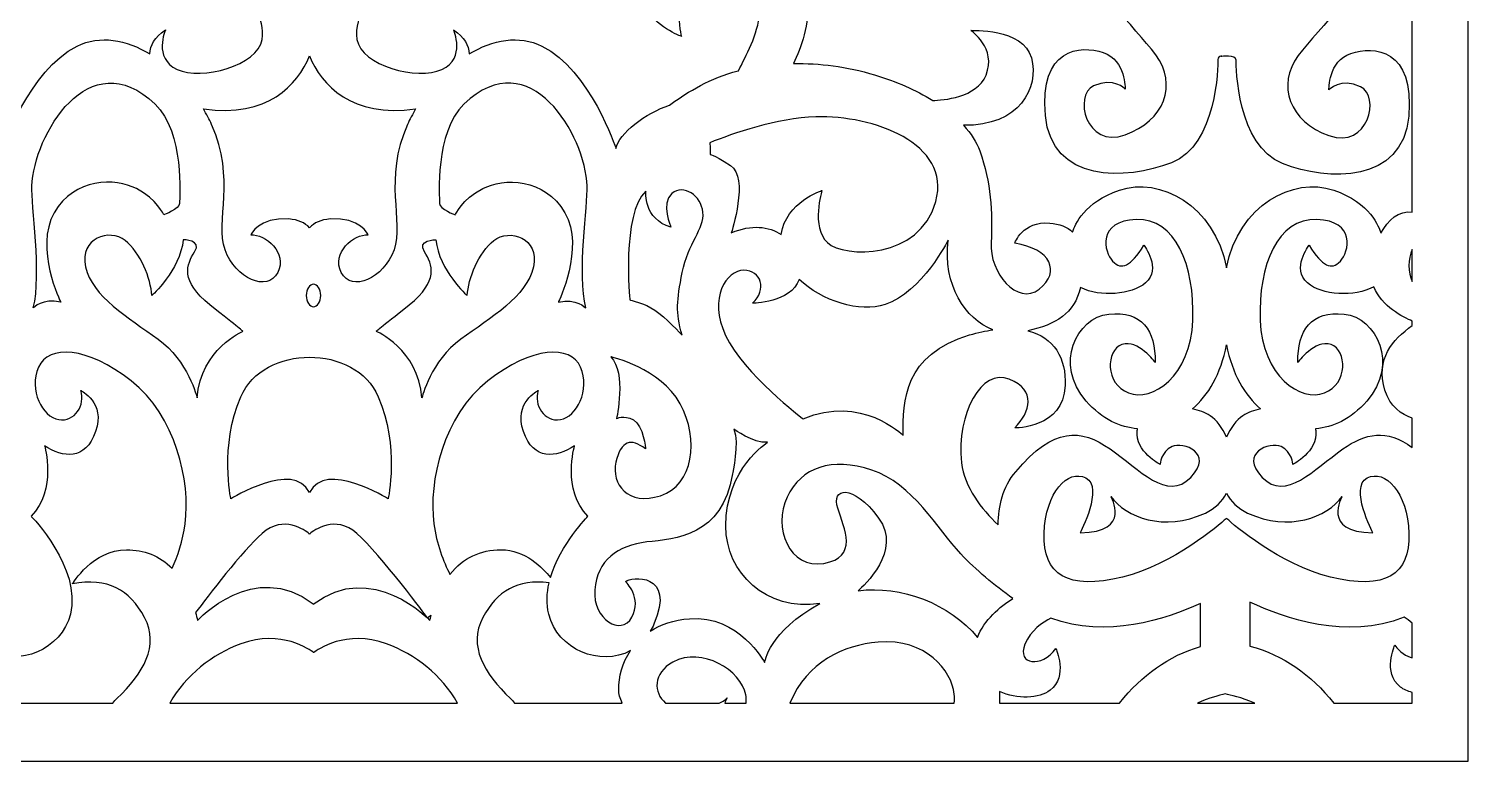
# Model space of a CAD drawing. Header units: centimetres. Extents: x -27.5 to -15.8, y -2.4 to 9.5.
# Drawn here: x -25.271 to -21.897, y -2.437 to -0.72 of the extents above; entities that cross this region are included whole.
import ezdxf

# ---------------------------------------------------------------- set-up
doc = ezdxf.new("R2010")
doc.units = ezdxf.units.CM
doc.header["$MEASUREMENT"] = 0
doc.layers.add('layer 1', color=7, linetype='Continuous')

msp = doc.modelspace()

# ---------------------------------------------------------------- linework, layer by layer
at = {"layer": 'layer 1', "color": 250}
for points, knots in [([(-21.89665, -2.43716), (-21.89665, -2.43716), (-27.5, -2.43716), (-27.5, -2.43716), (-27.5, -2.43716), (-27.5, -2.43716), (-27.5, 9.5), (-27.5, 9.5), (-27.5, 9.5), (-27.5, 9.5), (-21.89665, 9.5), (-21.89665, 9.5), (-21.89665, 9.5), (-21.89665, 9.5), (-21.89665, -2.43716), (-21.89665, -2.43716)], [0, 0, 0, 0, 0.2, 0.2, 0.2, 0.2, 0.4, 0.4, 0.4, 0.4, 0.6, 0.6, 0.6, 0.6, 1, 1, 1, 1]), ([(-24.76786, -0.62876), (-24.75283, -0.64663), (-24.71638, -0.69588), (-24.72433, -0.74516), (-24.72433, -0.74516), (-24.73428, -0.80687), (-24.86613, -0.84213), (-24.92337, -0.81569), (-24.92337, -0.81569), (-24.98061, -0.78923), (-24.95074, -0.72311), (-24.95074, -0.72311), (-24.95074, -0.72311), (-24.97661, -0.73989), (-24.98663, -0.75948), (-24.98719, -0.77941), (-24.98719, -0.77941), (-25.04272, -0.746), (-25.10398, -0.73435), (-25.15803, -0.7611), (-25.15803, -0.7611), (-25.27106, -0.81696), (-25.3315, -1.00092), (-25.3315, -1.00092), (-25.3315, -1.00092), (-25.33774, -0.96585), (-25.4018, -0.91763), (-25.45689, -0.89914), (-25.45689, -0.89914), (-25.48829, -0.87619), (-25.54457, -0.8397), (-25.60513, -0.8223), (-25.60513, -0.8223), (-25.60951, -0.82105), (-25.6139, -0.81985), (-25.6184, -0.81871), (-25.6184, -0.81871), (-25.63627, -0.78536), (-25.66377, -0.7328), (-25.66858, -0.68402), (-25.66858, -0.68402), (-25.67496, -0.6196), (-25.62308, -0.56041), (-25.53921, -0.5939), (-25.53921, -0.5939), (-25.45533, -0.62736), (-25.48488, -0.73824), (-25.48488, -0.73824), (-25.48488, -0.73824), (-25.48488, -0.73824), (-25.41878, -0.7147), (-25.4021, -0.66786), (-25.4021, -0.66786), (-25.39622, -0.65138), (-25.39379, -0.62897), (-25.3988, -0.60522), (-25.3988, -0.60522), (-25.37162, -0.63499), (-25.33154, -0.65316), (-25.28089, -0.64581), (-25.28089, -0.64581), (-25.12912, -0.62376), (-25.11193, -0.49247), (-25.11193, -0.49247), (-25.11193, -0.49247), (-25.05606, -0.57814), (-24.89708, -0.66566), (-24.77034, -0.62952), (-24.77034, -0.62952), (-24.7695, -0.62927), (-24.76869, -0.62902), (-24.76786, -0.62876)], [0, 0, 0, 0, 0.0526316, 0.0526316, 0.0526316, 0.0526316, 0.1052632, 0.1052632, 0.1052632, 0.1052632, 0.1578947, 0.1578947, 0.1578947, 0.1578947, 0.2105263, 0.2105263, 0.2105263, 0.2105263, 0.2631579, 0.2631579, 0.2631579, 0.2631579, 0.3157895, 0.3157895, 0.3157895, 0.3157895, 0.3684211, 0.3684211, 0.3684211, 0.3684211, 0.4210526, 0.4210526, 0.4210526, 0.4210526, 0.4736842, 0.4736842, 0.4736842, 0.4736842, 0.5263158, 0.5263158, 0.5263158, 0.5263158, 0.5789474, 0.5789474, 0.5789474, 0.5789474, 0.6315789, 0.6315789, 0.6315789, 0.6315789, 0.6842105, 0.6842105, 0.6842105, 0.6842105, 0.7368421, 0.7368421, 0.7368421, 0.7368421, 0.7894737, 0.7894737, 0.7894737, 0.7894737, 0.8421053, 0.8421053, 0.8421053, 0.8421053, 0.8947368, 0.8947368, 0.8947368, 0.8947368, 1, 1, 1, 1]), ([(-23.82984, -0.62472), (-23.83068, -0.64104), (-23.82823, -0.65599), (-23.824, -0.66786), (-23.824, -0.66786), (-23.8073, -0.7147), (-23.74123, -0.73824), (-23.74123, -0.73824), (-23.74123, -0.73824), (-23.74123, -0.73824), (-23.77075, -0.62736), (-23.68688, -0.5939), (-23.68688, -0.5939), (-23.60302, -0.56041), (-23.55114, -0.6196), (-23.55751, -0.68402), (-23.55751, -0.68402), (-23.56234, -0.7328), (-23.58981, -0.78536), (-23.6077, -0.81871), (-23.6077, -0.81871), (-23.61218, -0.81985), (-23.61659, -0.82105), (-23.62096, -0.8223), (-23.62096, -0.8223), (-23.68154, -0.8397), (-23.73778, -0.87619), (-23.7692, -0.89914), (-23.7692, -0.89914), (-23.82429, -0.91763), (-23.88833, -0.96585), (-23.89458, -1.00092), (-23.89458, -1.00092), (-23.89458, -1.00092), (-23.95504, -0.81696), (-24.06806, -0.7611), (-24.06806, -0.7611), (-24.12211, -0.73435), (-24.18336, -0.746), (-24.23891, -0.77941), (-24.23891, -0.77941), (-24.23947, -0.75948), (-24.2495, -0.73989), (-24.27535, -0.72311), (-24.27535, -0.72311), (-24.27535, -0.72311), (-24.24549, -0.78923), (-24.30271, -0.81569), (-24.30271, -0.81569), (-24.35994, -0.84213), (-24.49183, -0.80687), (-24.50178, -0.74516), (-24.50178, -0.74516), (-24.51075, -0.68948), (-24.46303, -0.63381), (-24.4536, -0.62346), (-24.4536, -0.62346), (-24.44815, -0.62573), (-24.44235, -0.62775), (-24.43617, -0.62952), (-24.43617, -0.62952), (-24.30941, -0.66566), (-24.15045, -0.57814), (-24.09459, -0.49247), (-24.09459, -0.49247), (-24.09459, -0.49247), (-24.07739, -0.62376), (-23.92562, -0.64581), (-23.92562, -0.64581), (-23.88732, -0.65137), (-23.85506, -0.64232), (-23.82984, -0.62472)], [0, 0, 0, 0, 0.0526316, 0.0526316, 0.0526316, 0.0526316, 0.1052632, 0.1052632, 0.1052632, 0.1052632, 0.1578947, 0.1578947, 0.1578947, 0.1578947, 0.2105263, 0.2105263, 0.2105263, 0.2105263, 0.2631579, 0.2631579, 0.2631579, 0.2631579, 0.3157895, 0.3157895, 0.3157895, 0.3157895, 0.3684211, 0.3684211, 0.3684211, 0.3684211, 0.4210526, 0.4210526, 0.4210526, 0.4210526, 0.4736842, 0.4736842, 0.4736842, 0.4736842, 0.5263158, 0.5263158, 0.5263158, 0.5263158, 0.5789474, 0.5789474, 0.5789474, 0.5789474, 0.6315789, 0.6315789, 0.6315789, 0.6315789, 0.6842105, 0.6842105, 0.6842105, 0.6842105, 0.7368421, 0.7368421, 0.7368421, 0.7368421, 0.7894737, 0.7894737, 0.7894737, 0.7894737, 0.8421053, 0.8421053, 0.8421053, 0.8421053, 0.8947368, 0.8947368, 0.8947368, 0.8947368, 1, 1, 1, 1]), ([(-22.02772, -0.62575), (-22.02772, -0.62575), (-22.02772, -1.14985), (-22.02772, -1.14985), (-22.02772, -1.14985), (-22.05931, -1.14551), (-22.08468, -1.16842), (-22.10155, -1.19948), (-22.10155, -1.19948), (-22.10532, -1.1854), (-22.1256, -1.12816), (-22.21207, -1.09867), (-22.21207, -1.09867), (-22.3067, -1.06644), (-22.43469, -1.13274), (-22.46329, -1.28109), (-22.46329, -1.28109), (-22.49188, -1.13274), (-22.61989, -1.06644), (-22.71449, -1.09867), (-22.71449, -1.09867), (-22.7963, -1.12657), (-22.81891, -1.1793), (-22.82429, -1.19684), (-22.82429, -1.19684), (-22.83716, -1.18483), (-22.85491, -1.17776), (-22.87766, -1.17581), (-22.87766, -1.17581), (-22.94131, -1.17033), (-22.9598, -1.22311), (-22.9598, -1.22311), (-22.9598, -1.22311), (-22.87559, -1.23584), (-22.85096, -1.29042), (-22.9023, -1.33044), (-22.9023, -1.33044), (-22.95365, -1.37045), (-23.01935, -1.29223), (-23.01527, -1.22128), (-23.01527, -1.22128), (-23.01115, -1.15034), (-23.01527, -1.08122), (-23.04194, -1.00661), (-23.04194, -1.00661), (-23.04937, -0.98589), (-23.06236, -0.96571), (-23.07986, -0.9466), (-23.07986, -0.9466), (-22.94843, -0.94898), (-22.90179, -0.85764), (-22.92074, -0.78884), (-22.92074, -0.78884), (-22.94043, -0.71732), (-23.06253, -0.7243), (-23.06253, -0.7243), (-23.06253, -0.7243), (-23.06253, -0.7243), (-23.00149, -0.76619), (-23.02711, -0.82898), (-23.02711, -0.82898), (-23.04878, -0.88212), (-23.12817, -0.88782), (-23.15215, -0.8883), (-23.15215, -0.8883), (-23.19126, -0.86409), (-23.23786, -0.84352), (-23.28837, -0.82835), (-23.28837, -0.82835), (-23.35364, -0.80874), (-23.4184, -0.80082), (-23.47865, -0.80186), (-23.47865, -0.80186), (-23.46121, -0.76557), (-23.43997, -0.70847), (-23.44419, -0.65185), (-23.44419, -0.65185), (-23.44706, -0.6132), (-23.46866, -0.57248), (-23.5022, -0.54055), (-23.5022, -0.54055), (-23.41728, -0.60743), (-23.31886, -0.61207), (-23.25178, -0.57814), (-23.25178, -0.57814), (-23.22275, -0.56344), (-23.20532, -0.54343), (-23.19605, -0.52209), (-23.19605, -0.52209), (-23.15486, -0.57964), (-23.05901, -0.64455), (-22.96596, -0.64155), (-22.96596, -0.64155), (-22.85301, -0.63791), (-22.80577, -0.52876), (-22.80577, -0.52876), (-22.80577, -0.52876), (-22.78525, -0.61971), (-22.68052, -0.71249), (-22.62916, -0.78163), (-22.62916, -0.78163), (-22.57782, -0.85075), (-22.60863, -0.93626), (-22.70105, -0.96903), (-22.70105, -0.96903), (-22.79346, -1.00176), (-22.82222, -0.87624), (-22.77498, -0.85438), (-22.77498, -0.85438), (-22.72777, -0.83256), (-22.70105, -0.86168), (-22.70105, -0.86168), (-22.70105, -0.86168), (-22.70105, -0.86168), (-22.699, -0.79435), (-22.75239, -0.77617), (-22.75239, -0.77617), (-22.80577, -0.75798), (-22.9023, -0.76525), (-22.88793, -0.92353), (-22.88793, -0.92353), (-22.87354, -1.08181), (-22.699, -1.07633), (-22.5922, -1.03449), (-22.5922, -1.03449), (-22.48541, -0.99266), (-22.48335, -0.80708), (-22.48335, -0.79255), (-22.48335, -0.79255), (-22.48335, -0.78804), (-22.47999, -0.78544), (-22.47536, -0.78401), (-22.47536, -0.78401), (-22.47536, -0.78401), (-22.47569, -0.78519), (-22.47569, -0.78519), (-22.47569, -0.78519), (-22.47569, -0.78519), (-22.44078, -0.77972), (-22.44078, -0.79429), (-22.44078, -0.79429), (-22.44078, -0.80883), (-22.43873, -0.99439), (-22.33194, -1.03623), (-22.33194, -1.03623), (-22.22516, -1.07808), (-22.05059, -1.08356), (-22.03621, -0.92527), (-22.03621, -0.92527), (-22.02183, -0.767), (-22.11835, -0.75972), (-22.17176, -0.77792), (-22.17176, -0.77792), (-22.22516, -0.79611), (-22.22309, -0.86341), (-22.22309, -0.86341), (-22.22309, -0.86341), (-22.22309, -0.86341), (-22.1964, -0.8343), (-22.14917, -0.85614), (-22.14917, -0.85614), (-22.10194, -0.87797), (-22.1307, -1.00349), (-22.22309, -0.97074), (-22.22309, -0.97074), (-22.31552, -0.93801), (-22.34631, -0.8525), (-22.29498, -0.78337), (-22.29498, -0.78337), (-22.24364, -0.71422), (-22.1389, -0.62146), (-22.11835, -0.5305), (-22.11835, -0.5305), (-22.11835, -0.5305), (-22.09088, -0.59401), (-22.02772, -0.62575)], [0, 0, 0, 0, 0.0222222, 0.0222222, 0.0222222, 0.0222222, 0.0444444, 0.0444444, 0.0444444, 0.0444444, 0.0666667, 0.0666667, 0.0666667, 0.0666667, 0.0888889, 0.0888889, 0.0888889, 0.0888889, 0.1111111, 0.1111111, 0.1111111, 0.1111111, 0.1333333, 0.1333333, 0.1333333, 0.1333333, 0.1555556, 0.1555556, 0.1555556, 0.1555556, 0.1777778, 0.1777778, 0.1777778, 0.1777778, 0.2, 0.2, 0.2, 0.2, 0.2222222, 0.2222222, 0.2222222, 0.2222222, 0.2444444, 0.2444444, 0.2444444, 0.2444444, 0.2666667, 0.2666667, 0.2666667, 0.2666667, 0.2888889, 0.2888889, 0.2888889, 0.2888889, 0.3111111, 0.3111111, 0.3111111, 0.3111111, 0.3333333, 0.3333333, 0.3333333, 0.3333333, 0.3555556, 0.3555556, 0.3555556, 0.3555556, 0.3777778, 0.3777778, 0.3777778, 0.3777778, 0.4, 0.4, 0.4, 0.4, 0.4222222, 0.4222222, 0.4222222, 0.4222222, 0.4444444, 0.4444444, 0.4444444, 0.4444444, 0.4666667, 0.4666667, 0.4666667, 0.4666667, 0.4888889, 0.4888889, 0.4888889, 0.4888889, 0.5111111, 0.5111111, 0.5111111, 0.5111111, 0.5333333, 0.5333333, 0.5333333, 0.5333333, 0.5555556, 0.5555556, 0.5555556, 0.5555556, 0.5777778, 0.5777778, 0.5777778, 0.5777778, 0.6, 0.6, 0.6, 0.6, 0.6222222, 0.6222222, 0.6222222, 0.6222222, 0.6444444, 0.6444444, 0.6444444, 0.6444444, 0.6666667, 0.6666667, 0.6666667, 0.6666667, 0.6888889, 0.6888889, 0.6888889, 0.6888889, 0.7111111, 0.7111111, 0.7111111, 0.7111111, 0.7333333, 0.7333333, 0.7333333, 0.7333333, 0.7555556, 0.7555556, 0.7555556, 0.7555556, 0.7777778, 0.7777778, 0.7777778, 0.7777778, 0.8, 0.8, 0.8, 0.8, 0.8222222, 0.8222222, 0.8222222, 0.8222222, 0.8444444, 0.8444444, 0.8444444, 0.8444444, 0.8666667, 0.8666667, 0.8666667, 0.8666667, 0.8888889, 0.8888889, 0.8888889, 0.8888889, 0.9111111, 0.9111111, 0.9111111, 0.9111111, 0.9333333, 0.9333333, 0.9333333, 0.9333333, 0.9555556, 0.9555556, 0.9555556, 0.9555556, 1, 1, 1, 1]), ([(-24.91774, -1.12957), (-24.91772, -1.11589), (-24.90603, -0.96305), (-24.97512, -0.89698), (-24.97512, -0.89698), (-25.13041, -0.74851), (-25.25921, -0.97034), (-25.264, -1.08896), (-25.264, -1.08896), (-25.26568, -1.13085), (-25.24035, -1.29545), (-25.26062, -1.37475), (-25.26062, -1.37475), (-25.26062, -1.37475), (-25.23868, -1.35081), (-25.19643, -1.36128), (-25.19643, -1.36128), (-25.19643, -1.36128), (-25.25892, -1.2341), (-25.21162, -1.1518), (-25.21162, -1.1518), (-25.16434, -1.0695), (-25.06805, -1.0695), (-25.01906, -1.09493), (-25.01906, -1.09493), (-24.97007, -1.12037), (-24.95486, -1.15629), (-24.95486, -1.15629), (-24.95486, -1.15629), (-24.95486, -1.15629), (-24.91777, -1.14327), (-24.91774, -1.12957)], [0, 0, 0, 0, 0.1111111, 0.1111111, 0.1111111, 0.1111111, 0.2222222, 0.2222222, 0.2222222, 0.2222222, 0.3333333, 0.3333333, 0.3333333, 0.3333333, 0.4444444, 0.4444444, 0.4444444, 0.4444444, 0.5555556, 0.5555556, 0.5555556, 0.5555556, 0.6666667, 0.6666667, 0.6666667, 0.6666667, 0.7777778, 0.7777778, 0.7777778, 0.7777778, 1, 1, 1, 1]), ([(-24.30834, -1.12957), (-24.30838, -1.11589), (-24.32007, -0.96305), (-24.25096, -0.89698), (-24.25096, -0.89698), (-24.09568, -0.74851), (-23.96688, -0.97034), (-23.96209, -1.08896), (-23.96209, -1.08896), (-23.96044, -1.13085), (-23.98575, -1.29545), (-23.96549, -1.37475), (-23.96549, -1.37475), (-23.96549, -1.37475), (-23.98745, -1.35081), (-24.02968, -1.36128), (-24.02968, -1.36128), (-24.02968, -1.36128), (-23.96716, -1.2341), (-24.01446, -1.1518), (-24.01446, -1.1518), (-24.06177, -1.0695), (-24.15804, -1.0695), (-24.20702, -1.09493), (-24.20702, -1.09493), (-24.25603, -1.12037), (-24.27122, -1.15629), (-24.27122, -1.15629), (-24.27122, -1.15629), (-24.27122, -1.15629), (-24.30832, -1.14327), (-24.30834, -1.12957)], [0, 0, 0, 0, 0.1111111, 0.1111111, 0.1111111, 0.1111111, 0.2222222, 0.2222222, 0.2222222, 0.2222222, 0.3333333, 0.3333333, 0.3333333, 0.3333333, 0.4444444, 0.4444444, 0.4444444, 0.4444444, 0.5555556, 0.5555556, 0.5555556, 0.5555556, 0.6666667, 0.6666667, 0.6666667, 0.6666667, 0.7777778, 0.7777778, 0.7777778, 0.7777778, 1, 1, 1, 1]), ([(-24.61305, -0.78386), (-24.64108, -0.85289), (-24.71142, -0.92887), (-24.86181, -0.90833), (-24.86181, -0.90833), (-24.85469, -0.92032), (-24.84826, -0.93259), (-24.84265, -0.94503), (-24.84265, -0.94503), (-24.78481, -1.07308), (-24.83476, -1.17088), (-24.8111, -1.2384), (-24.8111, -1.2384), (-24.78742, -1.30591), (-24.71121, -1.33851), (-24.68757, -1.29195), (-24.68757, -1.29195), (-24.66392, -1.24537), (-24.71647, -1.20114), (-24.75064, -1.20347), (-24.75064, -1.20347), (-24.75064, -1.20347), (-24.73225, -1.16155), (-24.66128, -1.16622), (-24.66128, -1.16622), (-24.63973, -1.16764), (-24.62401, -1.17528), (-24.61304, -1.18668), (-24.61304, -1.18668), (-24.6021, -1.17528), (-24.58636, -1.16764), (-24.56481, -1.16622), (-24.56481, -1.16622), (-24.49384, -1.16155), (-24.47546, -1.20347), (-24.47546, -1.20347), (-24.47546, -1.20347), (-24.50963, -1.20114), (-24.56218, -1.24537), (-24.53853, -1.29195), (-24.53853, -1.29195), (-24.51489, -1.33851), (-24.43864, -1.30591), (-24.415, -1.2384), (-24.415, -1.2384), (-24.39133, -1.17088), (-24.44129, -1.07308), (-24.38347, -0.94503), (-24.38347, -0.94503), (-24.37784, -0.93259), (-24.37141, -0.92032), (-24.36428, -0.90833), (-24.36428, -0.90833), (-24.51468, -0.92887), (-24.58503, -0.85289), (-24.61305, -0.78386)], [0, 0, 0, 0, 0.0666667, 0.0666667, 0.0666667, 0.0666667, 0.1333333, 0.1333333, 0.1333333, 0.1333333, 0.2, 0.2, 0.2, 0.2, 0.2666667, 0.2666667, 0.2666667, 0.2666667, 0.3333333, 0.3333333, 0.3333333, 0.3333333, 0.4, 0.4, 0.4, 0.4, 0.4666667, 0.4666667, 0.4666667, 0.4666667, 0.5333333, 0.5333333, 0.5333333, 0.5333333, 0.6, 0.6, 0.6, 0.6, 0.6666667, 0.6666667, 0.6666667, 0.6666667, 0.7333333, 0.7333333, 0.7333333, 0.7333333, 0.8, 0.8, 0.8, 0.8, 0.8666667, 0.8666667, 0.8666667, 0.8666667, 1, 1, 1, 1]), ([(-23.50725, -1.20244), (-23.53613, -1.18379), (-23.57686, -1.17806), (-23.62431, -1.19859), (-23.62431, -1.19859), (-23.62431, -1.19859), (-23.58182, -1.06842), (-23.6265, -1.04048), (-23.6265, -1.04048), (-23.67117, -1.01256), (-23.67381, -1.01487), (-23.67381, -1.01487), (-23.67381, -1.01487), (-23.67381, -1.01487), (-23.67358, -1.00345), (-23.67487, -0.98754), (-23.67487, -0.98754), (-23.62085, -0.96588), (-23.51792, -0.92978), (-23.42568, -0.92686), (-23.42568, -0.92686), (-23.29321, -0.92268), (-23.10713, -0.98833), (-23.14497, -1.12523), (-23.14497, -1.12523), (-23.18282, -1.26215), (-23.35945, -1.25794), (-23.39885, -1.22162), (-23.39885, -1.22162), (-23.43828, -1.18531), (-23.4116, -1.09941), (-23.4116, -1.09941), (-23.4116, -1.09941), (-23.4116, -1.09941), (-23.49644, -1.12646), (-23.50725, -1.20244)], [0, 0, 0, 0, 0.1, 0.1, 0.1, 0.1, 0.2, 0.2, 0.2, 0.2, 0.3, 0.3, 0.3, 0.3, 0.4, 0.4, 0.4, 0.4, 0.5, 0.5, 0.5, 0.5, 0.6, 0.6, 0.6, 0.6, 0.7, 0.7, 0.7, 0.7, 0.8, 0.8, 0.8, 0.8, 1, 1, 1, 1]), ([(-23.86218, -1.35588), (-23.86218, -1.35588), (-23.88186, -1.1535), (-23.82475, -1.10116), (-23.82475, -1.10116), (-23.82475, -1.10116), (-23.83011, -1.16779), (-23.76585, -1.18499), (-23.76585, -1.18499), (-23.76585, -1.18499), (-23.79011, -1.13019), (-23.76343, -1.10656), (-23.76343, -1.10656), (-23.73676, -1.08294), (-23.69431, -1.11192), (-23.69067, -1.1506), (-23.69067, -1.1506), (-23.68703, -1.18926), (-23.72583, -1.22258), (-23.73916, -1.29132), (-23.73916, -1.29132), (-23.75253, -1.36007), (-23.75457, -1.38223), (-23.73982, -1.43845), (-23.73982, -1.43845), (-23.73982, -1.43845), (-23.77966, -1.39531), (-23.80326, -1.37963), (-23.80326, -1.37963), (-23.82687, -1.36394), (-23.86218, -1.35588), (-23.86218, -1.35588)], [0, 0, 0, 0, 0.1111111, 0.1111111, 0.1111111, 0.1111111, 0.2222222, 0.2222222, 0.2222222, 0.2222222, 0.3333333, 0.3333333, 0.3333333, 0.3333333, 0.4444444, 0.4444444, 0.4444444, 0.4444444, 0.5555556, 0.5555556, 0.5555556, 0.5555556, 0.6666667, 0.6666667, 0.6666667, 0.6666667, 0.7777778, 0.7777778, 0.7777778, 0.7777778, 1, 1, 1, 1]), ([(-22.99879, -1.88301), (-23.03767, -1.8462), (-23.07783, -1.79522), (-23.08422, -1.73768), (-23.08422, -1.73768), (-23.09711, -1.6216), (-23.03696, -1.51503), (-22.97251, -1.54167), (-22.97251, -1.54167), (-22.90806, -1.56831), (-22.92311, -1.61779), (-22.95962, -1.65586), (-22.95962, -1.65586), (-22.95962, -1.65586), (-22.84578, -1.65775), (-22.84147, -1.5569), (-22.84147, -1.5569), (-22.83873, -1.49251), (-22.86773, -1.44335), (-22.92925, -1.42806), (-22.92925, -1.42806), (-22.86273, -1.41378), (-22.82061, -1.38809), (-22.8053, -1.32689), (-22.8053, -1.32689), (-22.75916, -1.35003), (-22.68606, -1.34434), (-22.65305, -1.31604), (-22.65305, -1.31604), (-22.6145, -1.28295), (-22.65678, -1.22788), (-22.65678, -1.22788), (-22.65678, -1.22788), (-22.68913, -1.27746), (-22.70903, -1.28736), (-22.73019, -1.26535), (-22.73019, -1.26535), (-22.75133, -1.24331), (-22.76632, -1.17027), (-22.67485, -1.16758), (-22.67485, -1.16758), (-22.58339, -1.16485), (-22.53766, -1.2729), (-22.54222, -1.40387), (-22.54222, -1.40387), (-22.5468, -1.53489), (-22.63827, -1.59566), (-22.69316, -1.57404), (-22.69316, -1.57404), (-22.74804, -1.55243), (-22.74652, -1.47411), (-22.7084, -1.46059), (-22.7084, -1.46059), (-22.67028, -1.44711), (-22.63066, -1.50248), (-22.63066, -1.50248), (-22.63066, -1.50248), (-22.62913, -1.42685), (-22.66266, -1.38094), (-22.7389, -1.38905), (-22.7389, -1.38905), (-22.81511, -1.39714), (-22.86846, -1.50653), (-22.79225, -1.59295), (-22.79225, -1.59295), (-22.75433, -1.63595), (-22.71263, -1.65521), (-22.67183, -1.65773), (-22.67183, -1.65773), (-22.67216, -1.65918), (-22.67241, -1.66061), (-22.67255, -1.66209), (-22.67255, -1.66209), (-22.67744, -1.71264), (-22.61877, -1.74147), (-22.61877, -1.74147), (-22.61877, -1.74147), (-22.61877, -1.74147), (-22.61715, -1.71117), (-22.59108, -1.69964), (-22.59108, -1.69964), (-22.565, -1.68808), (-22.49166, -1.71407), (-22.54707, -1.77182), (-22.54707, -1.77182), (-22.60249, -1.82954), (-22.66746, -1.75289), (-22.73621, -1.70531), (-22.73621, -1.70531), (-22.80495, -1.65775), (-22.86724, -1.65203), (-22.95748, -1.7586), (-22.95748, -1.7586), (-22.9878, -1.79444), (-22.99824, -1.83927), (-22.99879, -1.88301)], [0, 0, 0, 0, 0.04, 0.04, 0.04, 0.04, 0.08, 0.08, 0.08, 0.08, 0.12, 0.12, 0.12, 0.12, 0.16, 0.16, 0.16, 0.16, 0.2, 0.2, 0.2, 0.2, 0.24, 0.24, 0.24, 0.24, 0.28, 0.28, 0.28, 0.28, 0.32, 0.32, 0.32, 0.32, 0.36, 0.36, 0.36, 0.36, 0.4, 0.4, 0.4, 0.4, 0.44, 0.44, 0.44, 0.44, 0.48, 0.48, 0.48, 0.48, 0.52, 0.52, 0.52, 0.52, 0.56, 0.56, 0.56, 0.56, 0.6, 0.6, 0.6, 0.6, 0.64, 0.64, 0.64, 0.64, 0.68, 0.68, 0.68, 0.68, 0.72, 0.72, 0.72, 0.72, 0.76, 0.76, 0.76, 0.76, 0.8, 0.8, 0.8, 0.8, 0.84, 0.84, 0.84, 0.84, 0.88, 0.88, 0.88, 0.88, 0.92, 0.92, 0.92, 0.92, 1, 1, 1, 1]), ([(-22.02772, -1.40561), (-22.02772, -1.40561), (-22.02772, -1.41615), (-22.02772, -1.41615), (-22.02772, -1.41615), (-22.07459, -1.44908), (-22.11345, -1.49385), (-22.09202, -1.56739), (-22.09202, -1.56739), (-22.08069, -1.60629), (-22.05292, -1.62442), (-22.02772, -1.63281), (-22.02772, -1.63281), (-22.02772, -1.63281), (-22.02772, -1.7018), (-22.02772, -1.7018), (-22.02772, -1.7018), (-22.08853, -1.65696), (-22.13756, -1.66877), (-22.19038, -1.70531), (-22.19038, -1.70531), (-22.25913, -1.75289), (-22.32411, -1.82954), (-22.3795, -1.77182), (-22.3795, -1.77182), (-22.43492, -1.71407), (-22.36157, -1.68808), (-22.33551, -1.69964), (-22.33551, -1.69964), (-22.30945, -1.71117), (-22.30781, -1.74147), (-22.30781, -1.74147), (-22.30781, -1.74147), (-22.30781, -1.74147), (-22.24915, -1.71264), (-22.25404, -1.66209), (-22.25404, -1.66209), (-22.25418, -1.66061), (-22.25442, -1.65918), (-22.25474, -1.65773), (-22.25474, -1.65773), (-22.21397, -1.65521), (-22.17226, -1.63595), (-22.13434, -1.59295), (-22.13434, -1.59295), (-22.05813, -1.50653), (-22.11147, -1.39714), (-22.1877, -1.38905), (-22.1877, -1.38905), (-22.26393, -1.38094), (-22.29745, -1.42685), (-22.29593, -1.50248), (-22.29593, -1.50248), (-22.29593, -1.50248), (-22.2563, -1.44711), (-22.21819, -1.46059), (-22.21819, -1.46059), (-22.18008, -1.47411), (-22.17855, -1.55243), (-22.23344, -1.57404), (-22.23344, -1.57404), (-22.28832, -1.59566), (-22.37978, -1.53489), (-22.38436, -1.40387), (-22.38436, -1.40387), (-22.38893, -1.2729), (-22.3432, -1.16485), (-22.25172, -1.16758), (-22.25172, -1.16758), (-22.16025, -1.17027), (-22.17525, -1.24331), (-22.19641, -1.26535), (-22.19641, -1.26535), (-22.21754, -1.28736), (-22.23745, -1.27746), (-22.26981, -1.22788), (-22.26981, -1.22788), (-22.26981, -1.22788), (-22.31211, -1.28295), (-22.27353, -1.31604), (-22.27353, -1.31604), (-22.23972, -1.34502), (-22.16379, -1.35029), (-22.11793, -1.32511), (-22.11793, -1.32511), (-22.09956, -1.37162), (-22.04925, -1.39672), (-22.02772, -1.40561)], [0, 0, 0, 0, 0.0434783, 0.0434783, 0.0434783, 0.0434783, 0.0869565, 0.0869565, 0.0869565, 0.0869565, 0.1304348, 0.1304348, 0.1304348, 0.1304348, 0.173913, 0.173913, 0.173913, 0.173913, 0.2173913, 0.2173913, 0.2173913, 0.2173913, 0.2608696, 0.2608696, 0.2608696, 0.2608696, 0.3043478, 0.3043478, 0.3043478, 0.3043478, 0.3478261, 0.3478261, 0.3478261, 0.3478261, 0.3913043, 0.3913043, 0.3913043, 0.3913043, 0.4347826, 0.4347826, 0.4347826, 0.4347826, 0.4782609, 0.4782609, 0.4782609, 0.4782609, 0.5217391, 0.5217391, 0.5217391, 0.5217391, 0.5652174, 0.5652174, 0.5652174, 0.5652174, 0.6086957, 0.6086957, 0.6086957, 0.6086957, 0.6521739, 0.6521739, 0.6521739, 0.6521739, 0.6956522, 0.6956522, 0.6956522, 0.6956522, 0.7391304, 0.7391304, 0.7391304, 0.7391304, 0.7826087, 0.7826087, 0.7826087, 0.7826087, 0.826087, 0.826087, 0.826087, 0.826087, 0.8695652, 0.8695652, 0.8695652, 0.8695652, 0.9130435, 0.9130435, 0.9130435, 0.9130435, 1, 1, 1, 1]), ([(-24.76913, -1.42939), (-24.76913, -1.42939), (-24.86797, -1.47125), (-24.87655, -1.58543), (-24.87655, -1.58543), (-24.87655, -1.58543), (-24.89775, -1.49824), (-24.96776, -1.44794), (-24.96776, -1.44794), (-25.03777, -1.39765), (-25.12294, -1.34735), (-25.13808, -1.27864), (-25.13808, -1.27864), (-25.15321, -1.2099), (-25.0813, -1.18809), (-25.04534, -1.21661), (-25.04534, -1.21661), (-25.00939, -1.24509), (-24.98479, -1.30544), (-24.98289, -1.34566), (-24.98289, -1.34566), (-24.98289, -1.34566), (-24.91665, -1.28701), (-24.90908, -1.21492), (-24.90908, -1.21492), (-24.90908, -1.21492), (-24.86366, -1.21492), (-24.88259, -1.24342), (-24.88259, -1.24342), (-24.90151, -1.27193), (-24.91665, -1.31214), (-24.84664, -1.36746), (-24.84664, -1.36746), (-24.77662, -1.4228), (-24.76913, -1.42939), (-24.76913, -1.42939)], [0, 0, 0, 0, 0.1, 0.1, 0.1, 0.1, 0.2, 0.2, 0.2, 0.2, 0.3, 0.3, 0.3, 0.3, 0.4, 0.4, 0.4, 0.4, 0.5, 0.5, 0.5, 0.5, 0.6, 0.6, 0.6, 0.6, 0.7, 0.7, 0.7, 0.7, 0.8, 0.8, 0.8, 0.8, 1, 1, 1, 1]), ([(-24.45696, -1.42939), (-24.45696, -1.42939), (-24.35814, -1.47125), (-24.34954, -1.58543), (-24.34954, -1.58543), (-24.34954, -1.58543), (-24.32838, -1.49824), (-24.25835, -1.44794), (-24.25835, -1.44794), (-24.18833, -1.39765), (-24.10317, -1.34735), (-24.08803, -1.27864), (-24.08803, -1.27864), (-24.07289, -1.2099), (-24.1448, -1.18809), (-24.18074, -1.21661), (-24.18074, -1.21661), (-24.21671, -1.24509), (-24.2413, -1.30544), (-24.2432, -1.34566), (-24.2432, -1.34566), (-24.2432, -1.34566), (-24.30944, -1.28701), (-24.31702, -1.21492), (-24.31702, -1.21492), (-24.31702, -1.21492), (-24.36243, -1.21492), (-24.3435, -1.24342), (-24.3435, -1.24342), (-24.32459, -1.27193), (-24.30944, -1.31214), (-24.37948, -1.36746), (-24.37948, -1.36746), (-24.44948, -1.4228), (-24.45696, -1.42939), (-24.45696, -1.42939)], [0, 0, 0, 0, 0.1, 0.1, 0.1, 0.1, 0.2, 0.2, 0.2, 0.2, 0.3, 0.3, 0.3, 0.3, 0.4, 0.4, 0.4, 0.4, 0.5, 0.5, 0.5, 0.5, 0.6, 0.6, 0.6, 0.6, 0.7, 0.7, 0.7, 0.7, 0.8, 0.8, 0.8, 0.8, 1, 1, 1, 1]), ([(-23.01076, -1.42593), (-23.02769, -1.42835), (-23.04592, -1.43235), (-23.06545, -1.43813), (-23.06545, -1.43813), (-23.22013, -1.4838), (-23.22171, -1.59307), (-23.22171, -1.67298), (-23.22171, -1.67298), (-23.22171, -1.67298), (-23.32053, -1.57591), (-23.45588, -1.63491), (-23.45588, -1.63491), (-23.45588, -1.63491), (-23.59601, -1.52839), (-23.63763, -1.43954), (-23.63763, -1.43954), (-23.67928, -1.35071), (-23.63492, -1.28646), (-23.59476, -1.28646), (-23.59476, -1.28646), (-23.55462, -1.28646), (-23.53926, -1.33146), (-23.57468, -1.36386), (-23.57468, -1.36386), (-23.57468, -1.36386), (-23.48465, -1.36295), (-23.46527, -1.3078), (-23.46527, -1.3078), (-23.41247, -1.35814), (-23.32273, -1.38674), (-23.26373, -1.36683), (-23.26373, -1.36683), (-23.17748, -1.3377), (-23.11589, -1.21584), (-23.11589, -1.21584), (-23.11589, -1.21584), (-23.12853, -1.321), (-23.07533, -1.40129), (-23.01076, -1.42593)], [0, 0, 0, 0, 0.0909091, 0.0909091, 0.0909091, 0.0909091, 0.1818182, 0.1818182, 0.1818182, 0.1818182, 0.2727273, 0.2727273, 0.2727273, 0.2727273, 0.3636364, 0.3636364, 0.3636364, 0.3636364, 0.4545455, 0.4545455, 0.4545455, 0.4545455, 0.5454545, 0.5454545, 0.5454545, 0.5454545, 0.6363636, 0.6363636, 0.6363636, 0.6363636, 0.7272727, 0.7272727, 0.7272727, 0.7272727, 0.8181818, 0.8181818, 0.8181818, 0.8181818, 1, 1, 1, 1]), ([(-22.02772, -1.23805), (-22.02772, -1.23805), (-22.02772, -1.31252), (-22.02772, -1.31252), (-22.02772, -1.31252), (-22.03818, -1.29238), (-22.03798, -1.25899), (-22.02772, -1.23805)], [0, 0, 0, 0, 0.3333333, 0.3333333, 0.3333333, 0.3333333, 1, 1, 1, 1]), ([(-24.6038, -1.37182), (-24.6131, -1.37182), (-24.62069, -1.35995), (-24.62069, -1.3454), (-24.62069, -1.3454), (-24.62069, -1.33087), (-24.6131, -1.31901), (-24.6038, -1.31901), (-24.6038, -1.31901), (-24.59449, -1.31901), (-24.58692, -1.33087), (-24.58692, -1.3454), (-24.58692, -1.3454), (-24.58692, -1.35995), (-24.59449, -1.37182), (-24.6038, -1.37182)], [0, 0, 0, 0, 0.2, 0.2, 0.2, 0.2, 0.4, 0.4, 0.4, 0.4, 0.6, 0.6, 0.6, 0.6, 1, 1, 1, 1]), ([(-25.07387, -2.30073), (-25.07387, -2.30073), (-25.34614, -2.30073), (-25.34614, -2.30073), (-25.34614, -2.30073), (-25.34082, -2.29004), (-25.33787, -2.27946), (-25.33787, -2.26983), (-25.33787, -2.26983), (-25.33787, -2.23893), (-25.34668, -2.20622), (-25.36549, -2.17804), (-25.36549, -2.17804), (-25.29477, -2.21646), (-25.19404, -2.17556), (-25.17375, -2.09268), (-25.17375, -2.09268), (-25.14706, -1.98353), (-25.2658, -1.86285), (-25.2658, -1.86285), (-25.2658, -1.86285), (-25.20429, -1.80137), (-25.23426, -1.69799), (-25.23426, -1.69799), (-25.23426, -1.69799), (-25.19168, -1.72592), (-25.13808, -1.73292), (-25.11442, -1.66447), (-25.11442, -1.66447), (-25.09076, -1.59601), (-25.1491, -1.56807), (-25.1491, -1.56807), (-25.1491, -1.56807), (-25.13808, -1.603), (-25.16329, -1.64212), (-25.20114, -1.63654), (-25.20114, -1.63654), (-25.239, -1.63095), (-25.27211, -1.56668), (-25.24845, -1.51358), (-25.24845, -1.51358), (-25.2248, -1.46053), (-25.1349, -1.4647), (-25.03082, -1.54572), (-25.03082, -1.54572), (-24.92674, -1.62674), (-24.89159, -1.78145), (-24.90449, -1.88039), (-24.90449, -1.88039), (-24.90976, -1.921), (-24.92227, -1.9568), (-24.93522, -1.98492), (-24.93522, -1.98492), (-24.96446, -1.95566), (-25.00122, -1.94152), (-25.04199, -1.94152), (-25.04199, -1.94152), (-25.12083, -1.94152), (-25.16893, -2.02136), (-25.16893, -2.02136), (-25.16893, -2.02136), (-25.08682, -2.00591), (-25.03457, -2.0346), (-24.99974, -2.1007), (-24.99974, -2.1007), (-24.9649, -2.16682), (-25.00222, -2.23075), (-25.06442, -2.29027), (-25.06442, -2.29027), (-25.06766, -2.29337), (-25.07081, -2.29688), (-25.07387, -2.30073)], [0, 0, 0, 0, 0.0526316, 0.0526316, 0.0526316, 0.0526316, 0.1052632, 0.1052632, 0.1052632, 0.1052632, 0.1578947, 0.1578947, 0.1578947, 0.1578947, 0.2105263, 0.2105263, 0.2105263, 0.2105263, 0.2631579, 0.2631579, 0.2631579, 0.2631579, 0.3157895, 0.3157895, 0.3157895, 0.3157895, 0.3684211, 0.3684211, 0.3684211, 0.3684211, 0.4210526, 0.4210526, 0.4210526, 0.4210526, 0.4736842, 0.4736842, 0.4736842, 0.4736842, 0.5263158, 0.5263158, 0.5263158, 0.5263158, 0.5789474, 0.5789474, 0.5789474, 0.5789474, 0.6315789, 0.6315789, 0.6315789, 0.6315789, 0.6842105, 0.6842105, 0.6842105, 0.6842105, 0.7368421, 0.7368421, 0.7368421, 0.7368421, 0.7894737, 0.7894737, 0.7894737, 0.7894737, 0.8421053, 0.8421053, 0.8421053, 0.8421053, 0.8947368, 0.8947368, 0.8947368, 0.8947368, 1, 1, 1, 1]), ([(-24.77431, -1.58298), (-24.82424, -1.69941), (-24.79742, -1.82234), (-24.79742, -1.82234), (-24.79742, -1.82234), (-24.79742, -1.82234), (-24.65073, -1.73029), (-24.61304, -1.80738), (-24.61304, -1.80738), (-24.57536, -1.73029), (-24.42867, -1.82234), (-24.42867, -1.82234), (-24.42867, -1.82234), (-24.42867, -1.82234), (-24.40186, -1.69941), (-24.45179, -1.58298), (-24.45179, -1.58298), (-24.50496, -1.45902), (-24.72134, -1.45952), (-24.77431, -1.58298)], [0, 0, 0, 0, 0.1666667, 0.1666667, 0.1666667, 0.1666667, 0.3333333, 0.3333333, 0.3333333, 0.3333333, 0.5, 0.5, 0.5, 0.5, 0.6666667, 0.6666667, 0.6666667, 0.6666667, 1, 1, 1, 1]), ([(-24.04805, -2.00668), (-24.06623, -1.98364), (-24.10725, -1.94152), (-24.16451, -1.94152), (-24.16451, -1.94152), (-24.21145, -1.94152), (-24.25303, -1.96026), (-24.28396, -1.99916), (-24.28396, -1.99916), (-24.29913, -1.9694), (-24.31539, -1.92823), (-24.32162, -1.88039), (-24.32162, -1.88039), (-24.33451, -1.78145), (-24.29935, -1.62674), (-24.19525, -1.54572), (-24.19525, -1.54572), (-24.09118, -1.4647), (-24.00129, -1.46053), (-23.97762, -1.51358), (-23.97762, -1.51358), (-23.95398, -1.56668), (-23.98709, -1.63095), (-24.02494, -1.63654), (-24.02494, -1.63654), (-24.0628, -1.64212), (-24.08803, -1.603), (-24.07698, -1.56807), (-24.07698, -1.56807), (-24.07698, -1.56807), (-24.13533, -1.59601), (-24.11166, -1.66447), (-24.11166, -1.66447), (-24.08803, -1.73292), (-24.03441, -1.72592), (-23.99184, -1.69799), (-23.99184, -1.69799), (-23.99184, -1.69799), (-24.02178, -1.80137), (-23.96028, -1.86285), (-23.96028, -1.86285), (-23.96028, -1.86285), (-24.02486, -1.92848), (-24.04805, -2.00668)], [0, 0, 0, 0, 0.0833333, 0.0833333, 0.0833333, 0.0833333, 0.1666667, 0.1666667, 0.1666667, 0.1666667, 0.25, 0.25, 0.25, 0.25, 0.3333333, 0.3333333, 0.3333333, 0.3333333, 0.4166667, 0.4166667, 0.4166667, 0.4166667, 0.5, 0.5, 0.5, 0.5, 0.5833333, 0.5833333, 0.5833333, 0.5833333, 0.6666667, 0.6666667, 0.6666667, 0.6666667, 0.75, 0.75, 0.75, 0.75, 0.8333333, 0.8333333, 0.8333333, 0.8333333, 1, 1, 1, 1]), ([(-22.46329, -1.46132), (-22.47669, -1.52962), (-22.50603, -1.57969), (-22.54312, -1.6113), (-22.54312, -1.6113), (-22.52787, -1.61424), (-22.51351, -1.61951), (-22.50144, -1.62746), (-22.50144, -1.62746), (-22.48606, -1.63758), (-22.4727, -1.65559), (-22.46329, -1.67734), (-22.46329, -1.67734), (-22.45388, -1.65559), (-22.44053, -1.63758), (-22.42514, -1.62746), (-22.42514, -1.62746), (-22.41308, -1.61951), (-22.39871, -1.61424), (-22.38347, -1.6113), (-22.38347, -1.6113), (-22.42055, -1.57969), (-22.44988, -1.52962), (-22.46329, -1.46132)], [0, 0, 0, 0, 0.1428571, 0.1428571, 0.1428571, 0.1428571, 0.2857143, 0.2857143, 0.2857143, 0.2857143, 0.4285714, 0.4285714, 0.4285714, 0.4285714, 0.5714286, 0.5714286, 0.5714286, 0.5714286, 0.7142857, 0.7142857, 0.7142857, 0.7142857, 1, 1, 1, 1]), ([(-23.89325, -1.63448), (-23.89325, -1.63448), (-23.86965, -1.52599), (-23.90655, -1.48939), (-23.90655, -1.48939), (-23.90655, -1.48939), (-23.78999, -1.51554), (-23.74425, -1.59919), (-23.74425, -1.59919), (-23.69849, -1.68284), (-23.71326, -1.79001), (-23.78999, -1.81486), (-23.78999, -1.81486), (-23.8667, -1.83967), (-23.90655, -1.7874), (-23.89474, -1.73642), (-23.89474, -1.73642), (-23.88293, -1.68544), (-23.85932, -1.67893), (-23.82537, -1.70506), (-23.82537, -1.70506), (-23.82537, -1.70506), (-23.82982, -1.65017), (-23.85341, -1.63709), (-23.85341, -1.63709), (-23.87702, -1.62403), (-23.89325, -1.63448), (-23.89325, -1.63448)], [0, 0, 0, 0, 0.125, 0.125, 0.125, 0.125, 0.25, 0.25, 0.25, 0.25, 0.375, 0.375, 0.375, 0.375, 0.5, 0.5, 0.5, 0.5, 0.625, 0.625, 0.625, 0.625, 0.75, 0.75, 0.75, 0.75, 1, 1, 1, 1]), ([(-23.8141, -2.13237), (-23.81112, -2.12735), (-23.80837, -2.122), (-23.80591, -2.11632), (-23.80591, -2.11632), (-23.75251, -1.99445), (-23.86135, -2.00355), (-23.87162, -2.01627), (-23.87162, -2.01627), (-23.87162, -2.01627), (-23.83246, -2.05443), (-23.85733, -2.09959), (-23.85733, -2.09959), (-23.88221, -2.14478), (-23.9494, -2.10511), (-23.94441, -2.03568), (-23.94441, -2.03568), (-23.93945, -1.96626), (-23.88968, -1.93099), (-23.8225, -1.92328), (-23.8225, -1.92328), (-23.75532, -1.91556), (-23.64572, -1.91076), (-23.62109, -1.76341), (-23.62109, -1.76341), (-23.62109, -1.76341), (-23.60547, -1.69102), (-23.61806, -1.65889), (-23.61806, -1.65889), (-23.61806, -1.65889), (-23.57392, -1.69242), (-23.53922, -1.68961), (-23.53922, -1.68961), (-23.53922, -1.68961), (-23.63701, -1.75061), (-23.63701, -1.88568), (-23.63701, -1.88568), (-23.63701, -1.9963), (-23.54281, -2.0861), (-23.41639, -2.06773), (-23.41639, -2.06773), (-23.53625, -2.13245), (-23.5461, -2.2058), (-23.5461, -2.2058), (-23.5461, -2.2058), (-23.5461, -2.2058), (-23.60625, -2.09354), (-23.72224, -2.10306), (-23.72224, -2.10306), (-23.75949, -2.1061), (-23.78993, -2.11681), (-23.8141, -2.13237)], [0, 0, 0, 0, 0.0714286, 0.0714286, 0.0714286, 0.0714286, 0.1428571, 0.1428571, 0.1428571, 0.1428571, 0.2142857, 0.2142857, 0.2142857, 0.2142857, 0.2857143, 0.2857143, 0.2857143, 0.2857143, 0.3571429, 0.3571429, 0.3571429, 0.3571429, 0.4285714, 0.4285714, 0.4285714, 0.4285714, 0.5, 0.5, 0.5, 0.5, 0.5714286, 0.5714286, 0.5714286, 0.5714286, 0.6428571, 0.6428571, 0.6428571, 0.6428571, 0.7142857, 0.7142857, 0.7142857, 0.7142857, 0.7857143, 0.7857143, 0.7857143, 0.7857143, 0.8571429, 0.8571429, 0.8571429, 0.8571429, 1, 1, 1, 1]), ([(-23.04722, -2.14695), (-23.11144, -2.06831), (-23.22628, -2.02409), (-23.32721, -2.03762), (-23.32721, -2.03762), (-23.31433, -2.02662), (-23.22246, -1.94391), (-23.27899, -1.8671), (-23.27899, -1.8671), (-23.33971, -1.78464), (-23.391, -1.79659), (-23.3748, -1.84441), (-23.3748, -1.84441), (-23.35859, -1.89221), (-23.32623, -1.95914), (-23.4072, -1.97347), (-23.4072, -1.97347), (-23.48814, -1.98782), (-23.52725, -1.88863), (-23.49351, -1.8181), (-23.49351, -1.8181), (-23.4598, -1.74758), (-23.38927, -1.72435), (-23.29474, -1.75479), (-23.29474, -1.75479), (-23.20024, -1.78524), (-23.14007, -1.89372), (-23.08638, -1.9508), (-23.08638, -1.9508), (-23.05078, -1.98863), (-23.00766, -2.02561), (-22.96385, -2.05568), (-22.96385, -2.05568), (-22.99462, -2.07501), (-23.03196, -2.10646), (-23.04722, -2.14695)], [0, 0, 0, 0, 0.1, 0.1, 0.1, 0.1, 0.2, 0.2, 0.2, 0.2, 0.3, 0.3, 0.3, 0.3, 0.4, 0.4, 0.4, 0.4, 0.5, 0.5, 0.5, 0.5, 0.6, 0.6, 0.6, 0.6, 0.7, 0.7, 0.7, 0.7, 0.8, 0.8, 0.8, 0.8, 1, 1, 1, 1]), ([(-22.46329, -1.80919), (-22.47351, -1.82848), (-22.48957, -1.84489), (-22.51285, -1.85553), (-22.51285, -1.85553), (-22.61062, -1.90029), (-22.69863, -1.86564), (-22.73448, -1.81655), (-22.73448, -1.81655), (-22.73448, -1.81655), (-22.68395, -1.90029), (-22.80617, -1.90172), (-22.80617, -1.90172), (-22.80617, -1.90172), (-22.75076, -1.79492), (-22.79315, -1.77327), (-22.79315, -1.77327), (-22.8355, -1.75161), (-22.88765, -1.80646), (-22.89091, -1.90317), (-22.89091, -1.90317), (-22.89418, -1.99989), (-22.8355, -2.03741), (-22.70677, -2.00565), (-22.70677, -2.00565), (-22.58797, -1.97635), (-22.48027, -1.88312), (-22.46436, -1.86891), (-22.46436, -1.86891), (-22.46436, -1.86891), (-22.46424, -1.8671), (-22.46424, -1.8671), (-22.46424, -1.8671), (-22.46424, -1.8671), (-22.46391, -1.8674), (-22.46329, -1.86797), (-22.46329, -1.86797), (-22.46266, -1.8674), (-22.46233, -1.8671), (-22.46233, -1.8671), (-22.46233, -1.8671), (-22.46233, -1.8671), (-22.46225, -1.86891), (-22.46225, -1.86891), (-22.46225, -1.86891), (-22.44638, -1.88308), (-22.33866, -1.97633), (-22.21982, -2.00565), (-22.21982, -2.00565), (-22.09108, -2.03741), (-22.03242, -1.99989), (-22.03566, -1.90317), (-22.03566, -1.90317), (-22.03894, -1.80646), (-22.09108, -1.75161), (-22.13346, -1.77327), (-22.13346, -1.77327), (-22.17581, -1.79492), (-22.12041, -1.90172), (-22.12041, -1.90172), (-22.12041, -1.90172), (-22.24264, -1.90029), (-22.1921, -1.81655), (-22.1921, -1.81655), (-22.1921, -1.81655), (-22.22796, -1.86564), (-22.31597, -1.90029), (-22.41374, -1.85553), (-22.41374, -1.85553), (-22.43701, -1.84489), (-22.45308, -1.82848), (-22.46329, -1.80919)], [0, 0, 0, 0, 0.0526316, 0.0526316, 0.0526316, 0.0526316, 0.1052632, 0.1052632, 0.1052632, 0.1052632, 0.1578947, 0.1578947, 0.1578947, 0.1578947, 0.2105263, 0.2105263, 0.2105263, 0.2105263, 0.2631579, 0.2631579, 0.2631579, 0.2631579, 0.3157895, 0.3157895, 0.3157895, 0.3157895, 0.3684211, 0.3684211, 0.3684211, 0.3684211, 0.4210526, 0.4210526, 0.4210526, 0.4210526, 0.4736842, 0.4736842, 0.4736842, 0.4736842, 0.5263158, 0.5263158, 0.5263158, 0.5263158, 0.5789474, 0.5789474, 0.5789474, 0.5789474, 0.6315789, 0.6315789, 0.6315789, 0.6315789, 0.6842105, 0.6842105, 0.6842105, 0.6842105, 0.7368421, 0.7368421, 0.7368421, 0.7368421, 0.7894737, 0.7894737, 0.7894737, 0.7894737, 0.8421053, 0.8421053, 0.8421053, 0.8421053, 0.8947368, 0.8947368, 0.8947368, 0.8947368, 1, 1, 1, 1]), ([(-24.32822, -2.096), (-24.32913, -2.09964), (-24.32996, -2.10333), (-24.33074, -2.10711), (-24.33074, -2.10711), (-24.33074, -2.10711), (-24.46667, -1.96355), (-24.60475, -2.06927), (-24.60475, -2.06927), (-24.60475, -2.06927), (-24.60476, -2.06845), (-24.60476, -2.06845), (-24.60476, -2.06845), (-24.743, -1.96212), (-24.87576, -2.10711), (-24.87576, -2.10711), (-24.87576, -2.10711), (-24.8771, -2.10077), (-24.87855, -2.09465), (-24.88011, -2.08869), (-24.88011, -2.08869), (-24.85251, -2.05194), (-24.77006, -1.94401), (-24.72402, -1.90323), (-24.72402, -1.90323), (-24.67353, -1.8585), (-24.62301, -1.89622), (-24.61381, -1.90385), (-24.61381, -1.90385), (-24.61381, -1.90385), (-24.61377, -1.90514), (-24.61377, -1.90514), (-24.61377, -1.90514), (-24.61377, -1.90514), (-24.61351, -1.9049), (-24.61304, -1.90449), (-24.61304, -1.90449), (-24.61257, -1.9049), (-24.61231, -1.90514), (-24.61231, -1.90514), (-24.61231, -1.90514), (-24.61231, -1.90514), (-24.6123, -1.90385), (-24.6123, -1.90385), (-24.6123, -1.90385), (-24.60309, -1.89623), (-24.55258, -1.85849), (-24.50206, -1.90323), (-24.50206, -1.90323), (-24.44622, -1.95272), (-24.33666, -2.10114), (-24.33666, -2.10114), (-24.33666, -2.10114), (-24.33666, -2.10114), (-24.32822, -2.096), (-24.32822, -2.096)], [0, 0, 0, 0, 0.0666667, 0.0666667, 0.0666667, 0.0666667, 0.1333333, 0.1333333, 0.1333333, 0.1333333, 0.2, 0.2, 0.2, 0.2, 0.2666667, 0.2666667, 0.2666667, 0.2666667, 0.3333333, 0.3333333, 0.3333333, 0.3333333, 0.4, 0.4, 0.4, 0.4, 0.4666667, 0.4666667, 0.4666667, 0.4666667, 0.5333333, 0.5333333, 0.5333333, 0.5333333, 0.6, 0.6, 0.6, 0.6, 0.6666667, 0.6666667, 0.6666667, 0.6666667, 0.7333333, 0.7333333, 0.7333333, 0.7333333, 0.8, 0.8, 0.8, 0.8, 0.8666667, 0.8666667, 0.8666667, 0.8666667, 1, 1, 1, 1]), ([(-23.87994, -2.30073), (-23.87994, -2.30073), (-24.13263, -2.30073), (-24.13263, -2.30073), (-24.13263, -2.30073), (-24.13569, -2.29688), (-24.13884, -2.29337), (-24.14208, -2.29027), (-24.14208, -2.29027), (-24.2043, -2.23075), (-24.24161, -2.16682), (-24.20678, -2.1007), (-24.20678, -2.1007), (-24.17395, -2.03835), (-24.1256, -2.00935), (-24.05137, -2.01916), (-24.05137, -2.01916), (-24.057, -2.04326), (-24.05831, -2.06826), (-24.05233, -2.09268), (-24.05233, -2.09268), (-24.03207, -2.17556), (-23.93132, -2.21646), (-23.86062, -2.17804), (-23.86062, -2.17804), (-23.8794, -2.20622), (-23.88822, -2.23893), (-23.88822, -2.26983), (-23.88822, -2.26983), (-23.88822, -2.27946), (-23.88526, -2.29004), (-23.87994, -2.30073)], [0, 0, 0, 0, 0.1111111, 0.1111111, 0.1111111, 0.1111111, 0.2222222, 0.2222222, 0.2222222, 0.2222222, 0.3333333, 0.3333333, 0.3333333, 0.3333333, 0.4444444, 0.4444444, 0.4444444, 0.4444444, 0.5555556, 0.5555556, 0.5555556, 0.5555556, 0.6666667, 0.6666667, 0.6666667, 0.6666667, 0.7777778, 0.7777778, 0.7777778, 0.7777778, 1, 1, 1, 1]), ([(-22.71401, -2.30073), (-22.71401, -2.30073), (-22.99586, -2.30073), (-22.99586, -2.30073), (-22.99586, -2.30073), (-22.99501, -2.29212), (-22.99488, -2.28301), (-22.99557, -2.2734), (-22.99557, -2.2734), (-22.95444, -2.29274), (-22.90233, -2.29055), (-22.8767, -2.27098), (-22.8767, -2.27098), (-22.83391, -2.2383), (-22.86342, -2.17295), (-22.86342, -2.17295), (-22.86342, -2.17295), (-22.8959, -2.21868), (-22.95639, -2.21217), (-22.93573, -2.16249), (-22.93573, -2.16249), (-22.92263, -2.13098), (-22.89409, -2.11156), (-22.87497, -2.10158), (-22.87497, -2.10158), (-22.74521, -2.15075), (-22.60573, -2.10494), (-22.52443, -2.06713), (-22.52443, -2.06713), (-22.52443, -2.06713), (-22.52443, -2.16835), (-22.52443, -2.16835), (-22.52443, -2.16835), (-22.59938, -2.18973), (-22.66149, -2.23581), (-22.71401, -2.30073)], [0, 0, 0, 0, 0.1, 0.1, 0.1, 0.1, 0.2, 0.2, 0.2, 0.2, 0.3, 0.3, 0.3, 0.3, 0.4, 0.4, 0.4, 0.4, 0.5, 0.5, 0.5, 0.5, 0.6, 0.6, 0.6, 0.6, 0.7, 0.7, 0.7, 0.7, 0.8, 0.8, 0.8, 0.8, 1, 1, 1, 1]), ([(-22.02772, -2.30073), (-22.02772, -2.30073), (-22.21158, -2.30073), (-22.21158, -2.30073), (-22.21158, -2.30073), (-22.26585, -2.23422), (-22.33028, -2.18774), (-22.4085, -2.16767), (-22.4085, -2.16767), (-22.4085, -2.16767), (-22.4085, -2.06413), (-22.4085, -2.06413), (-22.4085, -2.06413), (-22.32731, -2.1029), (-22.18139, -2.15325), (-22.0469, -2.09978), (-22.0469, -2.09978), (-22.04073, -2.10355), (-22.03415, -2.10814), (-22.02772, -2.11359), (-22.02772, -2.11359), (-22.02772, -2.11359), (-22.02772, -2.19481), (-22.02772, -2.19481), (-22.02772, -2.19481), (-22.04164, -2.19151), (-22.05704, -2.1818), (-22.06879, -2.16525), (-22.06879, -2.16525), (-22.06879, -2.16525), (-22.09829, -2.2306), (-22.0555, -2.26325), (-22.0555, -2.26325), (-22.04814, -2.26889), (-22.03858, -2.2731), (-22.02772, -2.27576), (-22.02772, -2.27576), (-22.02772, -2.27576), (-22.02772, -2.30073), (-22.02772, -2.30073)], [0, 0, 0, 0, 0.0909091, 0.0909091, 0.0909091, 0.0909091, 0.1818182, 0.1818182, 0.1818182, 0.1818182, 0.2727273, 0.2727273, 0.2727273, 0.2727273, 0.3636364, 0.3636364, 0.3636364, 0.3636364, 0.4545455, 0.4545455, 0.4545455, 0.4545455, 0.5454545, 0.5454545, 0.5454545, 0.5454545, 0.6363636, 0.6363636, 0.6363636, 0.6363636, 0.7272727, 0.7272727, 0.7272727, 0.7272727, 0.8181818, 0.8181818, 0.8181818, 0.8181818, 1, 1, 1, 1]), ([(-24.26608, -2.30073), (-24.26608, -2.30073), (-24.94042, -2.30073), (-24.94042, -2.30073), (-24.94042, -2.30073), (-24.90389, -2.23556), (-24.84053, -2.18657), (-24.77392, -2.1619), (-24.77392, -2.1619), (-24.67932, -2.12686), (-24.61079, -2.17677), (-24.60359, -2.18235), (-24.60359, -2.18235), (-24.60359, -2.18235), (-24.60294, -2.18236), (-24.60294, -2.18236), (-24.60294, -2.18236), (-24.59585, -2.1769), (-24.52727, -2.12685), (-24.43259, -2.1619), (-24.43259, -2.1619), (-24.36598, -2.18657), (-24.3026, -2.23556), (-24.26608, -2.30073)], [0, 0, 0, 0, 0.1428571, 0.1428571, 0.1428571, 0.1428571, 0.2857143, 0.2857143, 0.2857143, 0.2857143, 0.4285714, 0.4285714, 0.4285714, 0.4285714, 0.5714286, 0.5714286, 0.5714286, 0.5714286, 0.7142857, 0.7142857, 0.7142857, 0.7142857, 1, 1, 1, 1]), ([(-23.10157, -2.30073), (-23.10157, -2.30073), (-23.48705, -2.30073), (-23.48705, -2.30073), (-23.48705, -2.30073), (-23.44538, -2.20375), (-23.36254, -2.16529), (-23.27971, -2.15825), (-23.27971, -2.15825), (-23.168, -2.14871), (-23.10785, -2.22485), (-23.10142, -2.28003), (-23.10142, -2.28003), (-23.10055, -2.28743), (-23.10063, -2.29435), (-23.10157, -2.30073)], [0, 0, 0, 0, 0.2, 0.2, 0.2, 0.2, 0.4, 0.4, 0.4, 0.4, 0.6, 0.6, 0.6, 0.6, 1, 1, 1, 1]), ([(-23.58968, -2.30073), (-23.58968, -2.30073), (-23.63978, -2.30073), (-23.63978, -2.30073), (-23.63978, -2.30073), (-23.63781, -2.29685), (-23.63587, -2.29281), (-23.634, -2.2886), (-23.634, -2.2886), (-23.634, -2.2886), (-23.63835, -2.29436), (-23.65262, -2.30073), (-23.65262, -2.30073), (-23.65262, -2.30073), (-23.77817, -2.30073), (-23.77817, -2.30073), (-23.77817, -2.30073), (-23.80747, -2.27674), (-23.80841, -2.23082), (-23.76111, -2.20489), (-23.76111, -2.20489), (-23.69266, -2.16734), (-23.6014, -2.22508), (-23.59001, -2.28139), (-23.59001, -2.28139), (-23.58884, -2.28716), (-23.58884, -2.29363), (-23.58968, -2.30073)], [0, 0, 0, 0, 0.125, 0.125, 0.125, 0.125, 0.25, 0.25, 0.25, 0.25, 0.375, 0.375, 0.375, 0.375, 0.5, 0.5, 0.5, 0.5, 0.625, 0.625, 0.625, 0.625, 0.75, 0.75, 0.75, 0.75, 1, 1, 1, 1]), ([(-22.39719, -2.30073), (-22.39719, -2.30073), (-22.53117, -2.30073), (-22.53117, -2.30073), (-22.53117, -2.30073), (-22.50299, -2.28893), (-22.48098, -2.28276), (-22.46643, -2.27957), (-22.46643, -2.27957), (-22.45337, -2.28189), (-22.4296, -2.2875), (-22.39719, -2.30073)], [0, 0, 0, 0, 0.25, 0.25, 0.25, 0.25, 0.5, 0.5, 0.5, 0.5, 1, 1, 1, 1])]:
    msp.add_open_spline(points, degree=3, knots=knots, dxfattribs=at)

doc.saveas('drawing.dxf')
